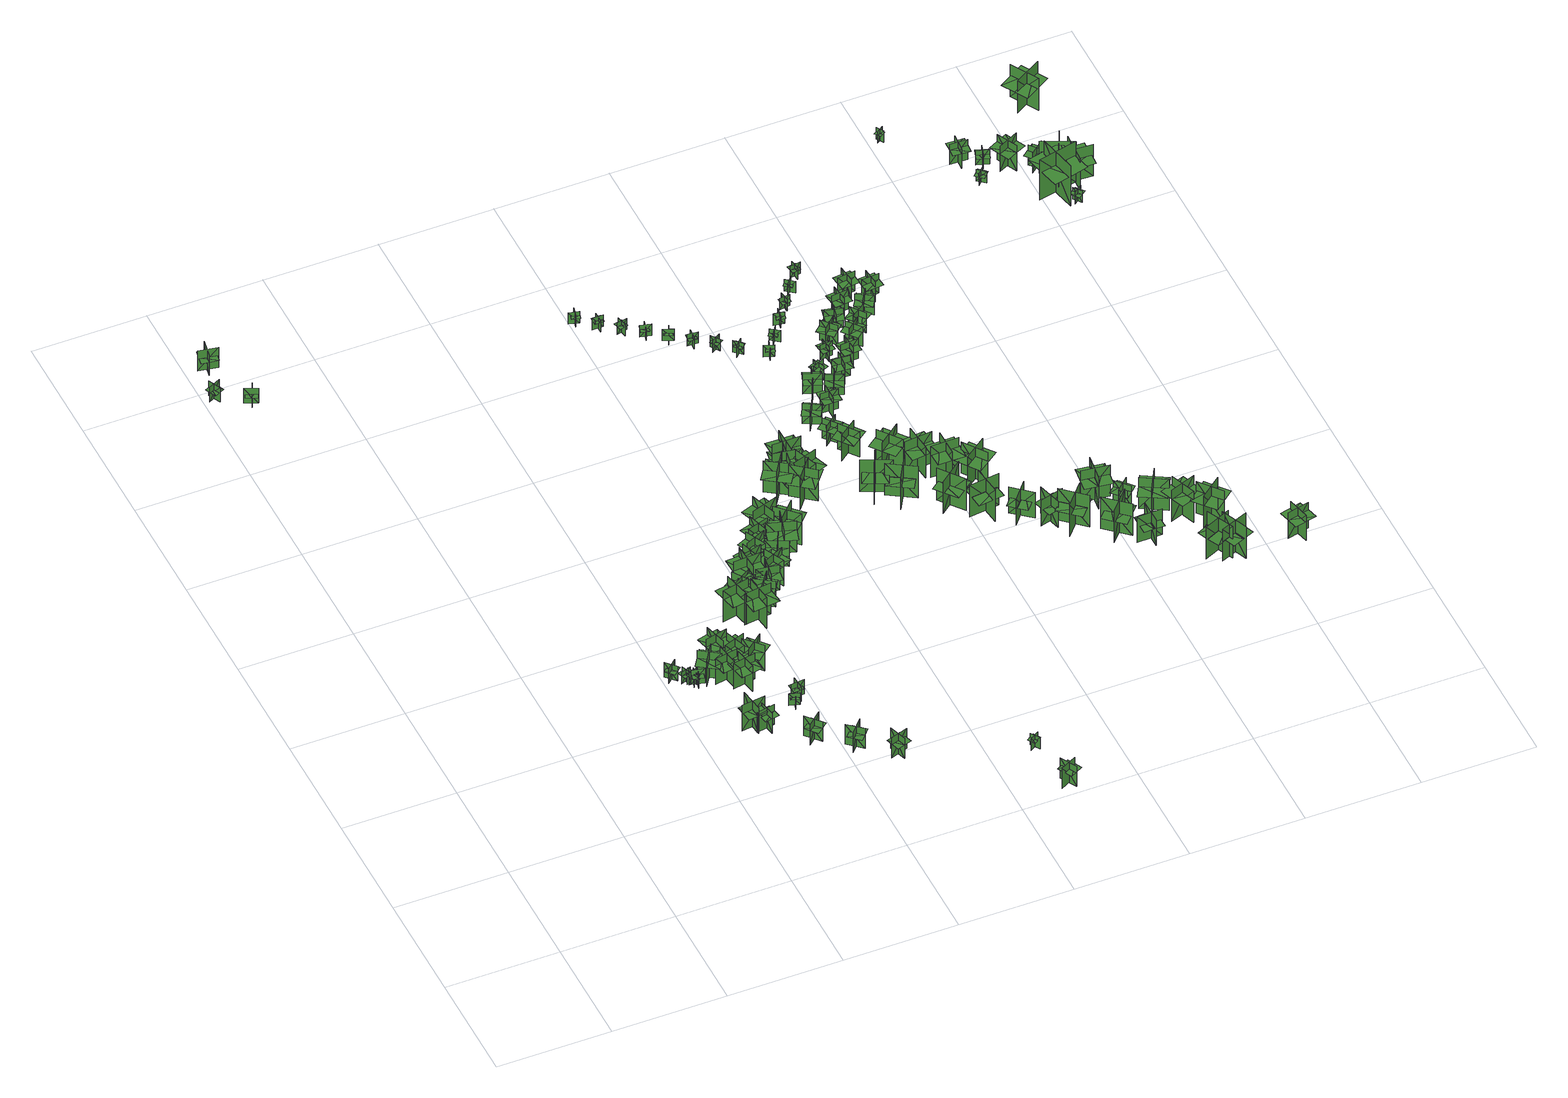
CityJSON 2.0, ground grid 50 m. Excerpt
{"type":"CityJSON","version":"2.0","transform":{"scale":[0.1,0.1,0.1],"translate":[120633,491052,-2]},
"CityObjects":{
"tree1":{"type":"SolitaryVegetationObject","geometry":[{"type":"MultiSurface","lod":"1","boundaries":[[[0,1,2]],[[0,2,3]],[[4,5,6]],[[4,6,7]],[[8,9,10]],[[8,10,11]],[[8,12,13]],[[8,13,9]]]}]},
"tree2":{"type":"SolitaryVegetationObject","geometry":[{"type":"MultiSurface","lod":"1","boundaries":[[[14,15,16]],[[14,16,17]],[[18,19,20]],[[18,20,21]],[[22,23,24]],[[22,24,25]],[[22,26,27]],[[22,27,23]]]}]},
"tree3":{"type":"SolitaryVegetationObject","geometry":[{"type":"MultiSurface","lod":"1","boundaries":[[[28,29,30]],[[28,30,31]],[[32,33,34]],[[32,34,35]],[[36,37,38]],[[36,38,39]],[[36,40,41]],[[36,41,37]]]}]},
"tree4":{"type":"SolitaryVegetationObject","geometry":[{"type":"MultiSurface","lod":"1","boundaries":[[[42,43,44]],[[42,44,45]],[[46,47,48]],[[46,48,49]],[[50,51,52]],[[50,52,53]],[[50,53,54]],[[50,54,55]]]}]},
"tree5":{"type":"SolitaryVegetationObject","geometry":[{"type":"MultiSurface","lod":"1","boundaries":[[[56,57,58]],[[56,58,59]],[[60,61,62]],[[60,62,63]],[[64,65,66]],[[64,66,67]],[[64,67,68]],[[64,68,69]]]}]},
"tree6":{"type":"SolitaryVegetationObject","geometry":[{"type":"MultiSurface","lod":"1","boundaries":[[[70,71,72]],[[70,72,73]],[[74,75,76]],[[74,76,77]],[[78,79,80]],[[78,80,81]],[[78,81,82]],[[78,82,83]]]}]},
"tree7":{"type":"SolitaryVegetationObject","geometry":[{"type":"MultiSurface","lod":"1","boundaries":[[[84,85,86]],[[84,86,87]],[[88,89,90]],[[88,90,91]],[[92,93,94]],[[92,94,95]],[[92,95,96]],[[92,96,97]]]}]},
"tree8":{"type":"SolitaryVegetationObject","geometry":[{"type":"MultiSurface","lod":"1","boundaries":[[[98,99,100]],[[98,100,101]],[[102,103,104]],[[102,104,105]],[[106,107,108]],[[106,108,109]],[[106,109,110]],[[106,110,111]]]}]},
"tree9":{"type":"SolitaryVegetationObject","geometry":[{"type":"MultiSurface","lod":"1","boundaries":[[[112,113,114]],[[112,114,115]],[[116,117,118]],[[116,118,119]],[[120,121,122]],[[120,122,123]],[[120,123,124]],[[120,124,125]]]}]},
"tree10":{"type":"SolitaryVegetationObject","geometry":[{"type":"MultiSurface","lod":"1","boundaries":[[[126,127,128]],[[126,128,129]],[[130,131,132]],[[130,132,133]],[[134,135,136]],[[134,136,137]],[[134,137,138]],[[134,138,139]]]}]},
"tree11":{"type":"SolitaryVegetationObject","geometry":[{"type":"MultiSurface","lod":"1","boundaries":[[[140,141,142]],[[140,142,143]],[[144,145,146]],[[144,146,147]],[[148,149,150]],[[148,150,151]],[[148,151,152]],[[148,152,153]]]}]},
"tree12":{"type":"SolitaryVegetationObject","geometry":[{"type":"MultiSurface","lod":"1","boundaries":[[[154,155,156]],[[154,156,157]],[[158,159,160]],[[158,160,161]],[[162,163,164]],[[162,164,165]],[[162,165,166]],[[162,166,167]]]}]},
"tree13":{"type":"SolitaryVegetationObject","geometry":[{"type":"MultiSurface","lod":"1","boundaries":[[[168,169,170]],[[168,170,171]],[[172,173,174]],[[172,174,175]],[[176,177,178]],[[176,178,179]],[[176,179,180]],[[176,180,181]]]}]},
"tree14":{"type":"SolitaryVegetationObject","geometry":[{"type":"MultiSurface","lod":"1","boundaries":[[[182,183,184]],[[182,184,185]],[[186,187,188]],[[186,188,189]],[[190,191,192]],[[190,192,193]],[[190,193,194]],[[190,194,195]]]}]},
"tree15":{"type":"SolitaryVegetationObject","geometry":[{"type":"MultiSurface","lod":"1","boundaries":[[[196,197,198]],[[196,198,199]],[[200,201,202]],[[200,202,203]],[[204,205,206]],[[204,206,207]],[[204,207,208]],[[204,208,209]]]}]},
"tree16":{"type":"SolitaryVegetationObject","geometry":[{"type":"MultiSurface","lod":"1","boundaries":[[[210,211,212]],[[210,212,213]],[[214,215,216]],[[214,216,217]],[[218,219,220]],[[218,220,221]],[[218,221,222]],[[218,222,223]]]}]},
"tree17":{"type":"SolitaryVegetationObject","geometry":[{"type":"MultiSurface","lod":"1","boundaries":[[[224,225,226]],[[224,226,227]],[[228,229,230]],[[228,230,231]],[[232,233,234]],[[232,234,235]],[[232,235,236]],[[232,236,237]]]}]},
"tree18":{"type":"SolitaryVegetationObject","geometry":[{"type":"MultiSurface","lod":"1","boundaries":[[[238,239,240]],[[238,240,241]],[[242,243,244]],[[242,244,245]],[[246,247,248]],[[246,248,249]],[[246,249,250]],[[246,250,251]]]}]},
"tree19":{"type":"SolitaryVegetationObject","geometry":[{"type":"MultiSurface","lod":"1","boundaries":[[[252,253,254]],[[252,254,255]],[[256,257,258]],[[256,258,259]],[[260,261,262]],[[260,262,263]],[[260,263,264]],[[260,264,265]]]}]},
"tree20":{"type":"SolitaryVegetationObject","geometry":[{"type":"MultiSurface","lod":"1","boundaries":[[[266,267,268]],[[266,268,269]],[[270,271,272]],[[270,272,273]],[[274,275,276]],[[274,276,277]],[[274,277,278]],[[274,278,279]]]}]},
"tree21":{"type":"SolitaryVegetationObject","geometry":[{"type":"MultiSurface","lod":"1","boundaries":[[[280,281,282]],[[280,282,283]],[[284,285,286]],[[284,286,287]],[[288,289,290]],[[288,290,291]],[[288,291,292]],[[288,292,293]]]}]},
"tree22":{"type":"SolitaryVegetationObject","geometry":[{"type":"MultiSurface","lod":"1","boundaries":[[[294,295,296]],[[294,296,297]],[[298,299,300]],[[298,300,301]],[[302,303,304]],[[302,304,305]],[[302,305,306]],[[302,306,307]]]}]},
"tree23":{"type":"SolitaryVegetationObject","geometry":[{"type":"MultiSurface","lod":"1","boundaries":[[[308,309,310]],[[308,310,311]],[[312,313,314]],[[312,314,315]],[[316,317,318]],[[316,318,319]],[[316,319,320]],[[316,320,321]]]}]},
"tree24":{"type":"SolitaryVegetationObject","geometry":[{"type":"MultiSurface","lod":"1","boundaries":[[[322,323,324]],[[322,324,325]],[[326,327,328]],[[326,328,329]],[[330,331,332]],[[330,332,333]],[[330,333,334]],[[330,334,335]]]}]},
"tree25":{"type":"SolitaryVegetationObject","geometry":[{"type":"MultiSurface","lod":"1","boundaries":[[[336,337,338]],[[336,338,339]],[[340,341,342]],[[340,342,343]],[[344,345,346]],[[344,346,347]],[[344,347,348]],[[344,348,349]]]}]},
"tree26":{"type":"SolitaryVegetationObject","geometry":[{"type":"MultiSurface","lod":"1","boundaries":[[[350,351,352]],[[350,352,353]],[[354,355,356]],[[354,356,357]],[[358,359,360]],[[358,360,361]],[[358,361,362]],[[358,362,363]]]}]},
"tree27":{"type":"SolitaryVegetationObject","geometry":[{"type":"MultiSurface","lod":"1","boundaries":[[[364,365,366]],[[364,366,367]],[[368,369,370]],[[368,370,371]],[[372,373,374]],[[372,374,375]],[[372,375,376]],[[372,376,377]]]}]},
"tree28":{"type":"SolitaryVegetationObject","geometry":[{"type":"MultiSurface","lod":"1","boundaries":[[[378,379,380]],[[378,380,381]],[[382,383,384]],[[382,384,385]],[[386,387,388]],[[386,388,389]],[[386,389,390]],[[386,390,391]]]}]},
"tree29":{"type":"SolitaryVegetationObject","geometry":[{"type":"MultiSurface","lod":"1","boundaries":[[[392,393,394]],[[392,394,395]],[[396,397,398]],[[396,398,399]],[[400,401,402]],[[400,402,403]],[[400,403,404]],[[400,404,405]]]}]},
"tree30":{"type":"SolitaryVegetationObject","geometry":[{"type":"MultiSurface","lod":"1","boundaries":[[[406,407,408]],[[406,408,409]],[[410,411,412]],[[410,412,413]],[[414,415,416]],[[414,416,417]],[[414,417,418]],[[414,418,419]]]}]},
"tree31":{"type":"SolitaryVegetationObject","geometry":[{"type":"MultiSurface","lod":"1","boundaries":[[[420,421,422]],[[420,422,423]],[[424,425,426]],[[424,426,427]],[[428,429,430]],[[428,430,431]],[[428,431,432]],[[428,432,433]]]}]},
"tree32":{"type":"SolitaryVegetationObject","geometry":[{"type":"MultiSurface","lod":"1","boundaries":[[[434,435,436]],[[434,436,437]],[[438,439,440]],[[438,440,441]],[[442,443,444]],[[442,444,445]],[[442,445,446]],[[442,446,447]]]}]},
"tree33":{"type":"SolitaryVegetationObject","geometry":[{"type":"MultiSurface","lod":"1","boundaries":[[[448,449,450]],[[448,450,451]],[[452,453,454]],[[452,454,455]],[[456,457,458]],[[456,458,459]],[[456,459,460]],[[456,460,461]]]}]},
"tree34":{"type":"SolitaryVegetationObject","geometry":[{"type":"MultiSurface","lod":"1","boundaries":[[[462,463,464]],[[462,464,465]],[[466,467,468]],[[466,468,469]],[[470,471,472]],[[470,472,473]],[[470,473,474]],[[470,474,475]]]}]},
"tree35":{"type":"SolitaryVegetationObject","geometry":[{"type":"MultiSurface","lod":"1","boundaries":[[[476,477,478]],[[476,478,479]],[[480,481,482]],[[480,482,483]],[[484,485,486]],[[484,486,487]],[[484,487,488]],[[484,488,489]]]}]},
"tree36":{"type":"SolitaryVegetationObject","geometry":[{"type":"MultiSurface","lod":"1","boundaries":[[[490,491,492]],[[490,492,493]],[[494,495,496]],[[494,496,497]],[[498,499,500]],[[498,500,501]],[[498,501,502]],[[498,502,503]]]}]},
"tree37":{"type":"SolitaryVegetationObject","geometry":[{"type":"MultiSurface","lod":"1","boundaries":[[[504,505,506]],[[504,506,507]],[[508,509,510]],[[508,510,511]],[[512,513,514]],[[512,514,515]],[[512,515,516]],[[512,516,517]]]}]},
"tree38":{"type":"SolitaryVegetationObject","geometry":[{"type":"MultiSurface","lod":"1","boundaries":[[[518,519,520]],[[518,520,521]],[[522,523,524]],[[522,524,525]],[[526,527,528]],[[526,528,529]],[[526,529,530]],[[526,530,531]]]}]},
"tree39":{"type":"SolitaryVegetationObject","geometry":[{"type":"MultiSurface","lod":"1","boundaries":[[[532,533,534]],[[532,534,535]],[[536,537,538]],[[536,538,539]],[[540,541,542]],[[540,542,543]],[[540,543,544]],[[540,544,545]]]}]},
"tree40":{"type":"SolitaryVegetationObject","geometry":[{"type":"MultiSurface","lod":"1","boundaries":[[[546,547,548]],[[546,548,549]],[[550,551,552]],[[550,552,553]],[[554,555,556]],[[554,556,557]],[[554,557,558]],[[554,558,559]]]}]},
"tree41":{"type":"SolitaryVegetationObject","geometry":[{"type":"MultiSurface","lod":"1","boundaries":[[[560,561,562]],[[560,562,563]],[[564,565,566]],[[564,566,567]],[[568,569,570]],[[568,570,571]],[[568,571,572]],[[568,572,573]]]}]},
"tree42":{"type":"SolitaryVegetationObject","geometry":[{"type":"MultiSurface","lod":"1","boundaries":[[[574,575,576]],[[574,576,577]],[[578,579,580]],[[578,580,581]],[[582,583,584]],[[582,584,585]],[[582,585,586]],[[582,586,587]]]}]},
"tree43":{"type":"SolitaryVegetationObject","geometry":[{"type":"MultiSurface","lod":"1","boundaries":[[[588,589,590]],[[588,590,591]],[[592,593,594]],[[592,594,595]],[[596,597,598]],[[596,598,599]],[[596,599,600]],[[596,600,601]]]}]},
"tree44":{"type":"SolitaryVegetationObject","geometry":[{"type":"MultiSurface","lod":"1","boundaries":[[[602,603,604]],[[602,604,605]],[[606,607,608]],[[606,608,609]],[[610,611,612]],[[610,612,613]],[[610,613,614]],[[610,614,615]]]}]},
"tree45":{"type":"SolitaryVegetationObject","geometry":[{"type":"MultiSurface","lod":"1","boundaries":[[[616,617,618]],[[616,618,619]],[[620,621,622]],[[620,622,623]],[[624,625,626]],[[624,626,627]],[[624,627,628]],[[624,628,629]]]}]},
"tree46":{"type":"SolitaryVegetationObject","geometry":[{"type":"MultiSurface","lod":"1","boundaries":[[[630,631,632]],[[630,632,633]],[[634,635,636]],[[634,636,637]],[[638,639,640]],[[638,640,641]],[[638,641,642]],[[638,642,643]]]}]},
"tree47":{"type":"SolitaryVegetationObject","geometry":[{"type":"MultiSurface","lod":"1","boundaries":[[[644,645,646]],[[644,646,647]],[[648,649,650]],[[648,650,651]],[[652,653,654]],[[652,654,655]],[[652,655,656]],[[652,656,657]]]}]},
"tree48":{"type":"SolitaryVegetationObject","geometry":[{"type":"MultiSurface","lod":"1","boundaries":[[[658,659,660]],[[658,660,661]],[[662,663,664]],[[662,664,665]],[[666,667,668]],[[666,668,669]],[[666,670,671]],[[666,671,667]]]}]},
"tree49":{"type":"SolitaryVegetationObject","geometry":[{"type":"MultiSurface","lod":"1","boundaries":[[[672,673,674]],[[672,674,675]],[[676,677,678]],[[676,678,679]],[[680,681,682]],[[680,682,683]],[[680,683,684]],[[680,684,685]]]}]},
"tree50":{"type":"SolitaryVegetationObject","geometry":[{"type":"MultiSurface","lod":"1","boundaries":[[[686,687,688]],[[686,688,689]],[[690,691,692]],[[690,692,693]],[[694,695,696]],[[694,696,697]],[[694,697,698]],[[694,698,699]]]}]},
"tree51":{"type":"SolitaryVegetationObject","geometry":[{"type":"MultiSurface","lod":"1","boundaries":[[[700,701,702]],[[700,702,703]],[[704,705,706]],[[704,706,707]],[[708,709,710]],[[708,710,711]],[[708,711,712]],[[708,712,713]]]}]},
"tree52":{"type":"SolitaryVegetationObject","geometry":[{"type":"MultiSurface","lod":"1","boundaries":[[[714,715,716]],[[714,716,717]],[[718,719,720]],[[718,720,721]],[[722,723,724]],[[722,724,725]],[[722,726,727]],[[722,727,723]]]}]},
"tree53":{"type":"SolitaryVegetationObject","geometry":[{"type":"MultiSurface","lod":"1","boundaries":[[[728,729,730]],[[728,730,731]],[[732,733,734]],[[732,734,735]],[[736,737,738]],[[736,738,739]],[[736,739,740]],[[736,740,741]]]}]},
"tree54":{"type":"SolitaryVegetationObject","geometry":[{"type":"MultiSurface","lod":"1","boundaries":[[[742,743,744]],[[742,744,745]],[[746,747,748]],[[746,748,749]],[[750,751,752]],[[750,752,753]],[[750,753,754]],[[750,754,755]]]}]},
"tree55":{"type":"SolitaryVegetationObject","geometry":[{"type":"MultiSurface","lod":"1","boundaries":[[[756,757,758]],[[756,758,759]],[[760,761,762]],[[760,762,763]],[[764,765,766]],[[764,766,767]],[[764,767,768]],[[764,768,769]]]}]},
"tree56":{"type":"SolitaryVegetationObject","geometry":[{"type":"MultiSurface","lod":"1","boundaries":[[[770,771,772]],[[770,772,773]],[[774,775,776]],[[774,776,777]],[[778,779,780]],[[778,780,781]],[[778,781,782]],[[778,782,783]]]}]},
"tree57":{"type":"SolitaryVegetationObject","geometry":[{"type":"MultiSurface","lod":"1","boundaries":[[[784,785,786]],[[784,786,787]],[[788,789,790]],[[788,790,791]],[[792,793,794]],[[792,794,795]],[[792,795,796]],[[792,796,797]]]}]},
"tree58":{"type":"SolitaryVegetationObject","geometry":[{"type":"MultiSurface","lod":"1","boundaries":[[[798,799,800]],[[798,800,801]],[[802,803,804]],[[802,804,805]],[[806,807,808]],[[806,808,809]],[[806,809,810]],[[806,810,811]]]}]},
"tree59":{"type":"SolitaryVegetationObject","geometry":[{"type":"MultiSurface","lod":"1","boundaries":[[[812,813,814]],[[812,814,815]],[[816,817,818]],[[816,818,819]],[[820,821,822]],[[820,822,823]],[[820,824,825]],[[820,825,821]]]}]},
"tree60":{"type":"SolitaryVegetationObject","geometry":[{"type":"MultiSurface","lod":"1","boundaries":[[[826,827,828]],[[826,828,829]],[[830,831,832]],[[830,832,833]],[[834,835,836]],[[834,836,837]],[[834,837,838]],[[834,838,839]]]}]},
"tree61":{"type":"SolitaryVegetationObject","geometry":[{"type":"MultiSurface","lod":"1","boundaries":[[[840,841,842]],[[840,842,843]],[[844,845,846]],[[844,846,847]],[[848,849,850]],[[848,850,851]],[[848,851,852]],[[848,852,853]]]}]},
"tree62":{"type":"SolitaryVegetationObject","geometry":[{"type":"MultiSurface","lod":"1","boundaries":[[[854,855,856]],[[854,856,857]],[[858,859,860]],[[858,860,861]],[[862,863,864]],[[862,864,865]],[[862,865,866]],[[862,866,867]]]}]},
"tree63":{"type":"SolitaryVegetationObject","geometry":[{"type":"MultiSurface","lod":"1","boundaries":[[[868,869,870]],[[868,870,871]],[[872,873,874]],[[872,874,875]],[[876,877,878]],[[876,878,879]],[[876,880,881]],[[876,881,877]]]}]},
"tree64":{"type":"SolitaryVegetationObject","geometry":[{"type":"MultiSurface","lod":"1","boundaries":[[[882,883,884]],[[882,884,885]],[[886,887,888]],[[886,888,889]],[[890,891,892]],[[890,892,893]],[[890,893,894]],[[890,894,895]]]}]},
"tree65":{"type":"SolitaryVegetationObject","geometry":[{"type":"MultiSurface","lod":"1","boundaries":[[[896,897,898]],[[896,898,899]],[[900,901,902]],[[900,902,903]],[[904,905,906]],[[904,906,907]],[[904,907,908]],[[904,908,909]]]}]},
"tree66":{"type":"SolitaryVegetationObject","geometry":[{"type":"MultiSurface","lod":"1","boundaries":[[[910,911,912]],[[910,912,913]],[[914,915,916]],[[914,916,917]],[[918,919,920]],[[918,920,921]],[[918,921,922]],[[918,922,923]]]}]},
"tree67":{"type":"SolitaryVegetationObject","geometry":[{"type":"MultiSurface","lod":"1","boundaries":[[[924,925,926]],[[924,926,927]],[[928,929,930]],[[928,930,931]],[[932,933,934]],[[932,934,935]],[[932,935,936]],[[932,936,937]]]}]},
"tree68":{"type":"SolitaryVegetationObject","geometry":[{"type":"MultiSurface","lod":"1","boundaries":[[[938,939,940]],[[938,940,941]],[[942,943,944]],[[942,944,945]],[[946,947,948]],[[946,948,949]],[[946,949,950]],[[946,950,951]]]}]},
"tree69":{"type":"SolitaryVegetationObject","geometry":[{"type":"MultiSurface","lod":"1","boundaries":[[[952,953,954]],[[952,954,955]],[[956,957,958]],[[956,958,959]],[[960,961,962]],[[960,962,963]],[[960,964,965]],[[960,965,961]]]}]},
"tree70":{"type":"SolitaryVegetationObject","geometry":[{"type":"MultiSurface","lod":"1","boundaries":[[[966,967,968]],[[966,968,969]],[[970,971,972]],[[970,972,973]],[[974,975,976]],[[974,976,977]],[[974,977,978]],[[974,978,979]]]}]},
"tree71":{"type":"SolitaryVegetationObject","geometry":[{"type":"MultiSurface","lod":"1","boundaries":[[[980,981,982]],[[980,982,983]],[[984,985,986]],[[984,986,987]],[[988,989,990]],[[988,990,991]],[[988,991,992]],[[988,992,993]]]}]},
"tree72":{"type":"SolitaryVegetationObject","geometry":[{"type":"MultiSurface","lod":"1","boundaries":[[[994,995,996]],[[994,996,997]],[[998,999,1000]],[[998,1000,1001]],[[1002,1003,1004]],[[1002,1004,1005]],[[1002,1005,1006]],[[1002,1006,1007]]]}]},
"tree73":{"type":"SolitaryVegetationObject","geometry":[{"type":"MultiSurface","lod":"1","boundaries":[[[1008,1009,1010]],[[1008,1010,1011]],[[1012,1013,1014]],[[1012,1014,1015]],[[1016,1017,1018]],[[1016,1018,1019]],[[1016,1019,1020]],[[1016,1020,1021]]]}]},
"tree74":{"type":"SolitaryVegetationObject","geometry":[{"type":"MultiSurface","lod":"1","boundaries":[[[1022,1023,1024]],[[1022,1024,1025]],[[1026,1027,1028]],[[1026,1028,1029]],[[1030,1031,1032]],[[1030,1032,1033]],[[1030,1033,1034]],[[1030,1034,1035]]]}]},
"tree75":{"type":"SolitaryVegetationObject","geometry":[{"type":"MultiSurface","lod":"1","boundaries":[[[1036,1037,1038]],[[1036,1038,1039]],[[1040,1041,1042]],[[1040,1042,1043]],[[1044,1045,1046]],[[1044,1046,1047]],[[1044,1048,1049]],[[1044,1049,1045]]]}]},
"tree76":{"type":"SolitaryVegetationObject","geometry":[{"type":"MultiSurface","lod":"1","boundaries":[[[1050,1051,1052]],[[1050,1052,1053]],[[1054,1055,1056]],[[1054,1056,1057]],[[1058,1059,1060]],[[1058,1060,1061]],[[1058,1062,1063]],[[1058,1063,1059]]]}]},
"tree77":{"type":"SolitaryVegetationObject","geometry":[{"type":"MultiSurface","lod":"1","boundaries":[[[1064,1065,1066]],[[1064,1066,1067]],[[1068,1069,1070]],[[1068,1070,1071]],[[1072,1073,1074]],[[1072,1074,1075]],[[1072,1075,1076]],[[1072,1076,1077]]]}]},
"tree78":{"type":"SolitaryVegetationObject","geometry":[{"type":"MultiSurface","lod":"1","boundaries":[[[1078,1079,1080]],[[1078,1080,1081]],[[1082,1083,1084]],[[1082,1084,1085]],[[1086,1087,1088]],[[1086,1088,1089]],[[1086,1089,1090]],[[1086,1090,1091]]]}]},
"tree79":{"type":"SolitaryVegetationObject","geometry":[{"type":"MultiSurface","lod":"1","boundaries":[[[1092,1093,1094]],[[1092,1094,1095]],[[1096,1097,1098]],[[1096,1098,1099]],[[1100,1101,1102]],[[1100,1102,1103]],[[1100,1103,1104]],[[1100,1104,1105]]]}]},
"tree80":{"type":"SolitaryVegetationObject","geometry":[{"type":"MultiSurface","lod":"1","boundaries":[[[1106,1107,1108]],[[1106,1108,1109]],[[1110,1111,1112]],[[1110,1112,1113]],[[1114,1115,1116]],[[1114,1116,1117]],[[1114,1117,1118]],[[1114,1118,1119]]]}]},
"tree81":{"type":"SolitaryVegetationObject","geometry":[{"type":"MultiSurface","lod":"1","boundaries":[[[1120,1121,1122]],[[1120,1122,1123]],[[1124,1125,1126]],[[1124,1126,1127]],[[1128,1129,1130]],[[1128,1130,1131]],[[1128,1131,1132]],[[1128,1132,1133]]]}]},
"tree82":{"type":"SolitaryVegetationObject","geometry":[{"type":"MultiSurface","lod":"1","boundaries":[[[1134,1135,1136]],[[1134,1136,1137]],[[1138,1139,1140]],[[1138,1140,1141]],[[1142,1143,1144]],[[1142,1144,1145]],[[1142,1145,1146]],[[1142,1146,1147]]]}]},
"tree83":{"type":"SolitaryVegetationObject","geometry":[{"type":"MultiSurface","lod":"1","boundaries":[[[1148,1149,1150]],[[1148,1150,1151]],[[1152,1153,1154]],[[1152,1154,1155]],[[1156,1157,1158]],[[1156,1158,1159]],[[1156,1160,1161]],[[1156,1161,1157]]]}]},
"tree84":{"type":"SolitaryVegetationObject","geometry":[{"type":"MultiSurface","lod":"1","boundaries":[[[1162,1163,1164]],[[1162,1164,1165]],[[1166,1167,1168]],[[1166,1168,1169]],[[1170,1171,1172]],[[1170,1172,1173]],[[1170,1173,1174]],[[1170,1174,1175]]]}]},
"tree85":{"type":"SolitaryVegetationObject","geometry":[{"type":"MultiSurface","lod":"1","boundaries":[[[1176,1177,1178]],[[1176,1178,1179]],[[1180,1181,1182]],[[1180,1182,1183]],[[1184,1185,1186]],[[1184,1186,1187]],[[1184,1187,1188]],[[1184,1188,1189]]]}]},
"tree86":{"type":"SolitaryVegetationObject","geometry":[{"type":"MultiSurface","lod":"1","boundaries":[[[1190,1191,1192]],[[1190,1192,1193]],[[1194,1195,1196]],[[1194,1196,1197]],[[1198,1199,1200]],[[1198,1200,1201]],[[1198,1201,1202]],[[1198,1202,1203]]]}]},
"tree87":{"type":"SolitaryVegetationObject","geometry":[{"type":"MultiSurface","lod":"1","boundaries":[[[1204,1205,1206]],[[1204,1206,1207]],[[1208,1209,1210]],[[1208,1210,1211]],[[1212,1213,1214]],[[1212,1214,1215]],[[1212,1216,1217]],[[1212,1217,1213]]]}]},
"tree88":{"type":"SolitaryVegetationObject","geometry":[{"type":"MultiSurface","lod":"1","boundaries":[[[1218,1219,1220]],[[1218,1220,1221]],[[1222,1223,1224]],[[1222,1224,1225]],[[1226,1227,1228]],[[1226,1228,1229]],[[1226,1229,1230]],[[1226,1230,1231]]]}]},
"tree89":{"type":"SolitaryVegetationObject","geometry":[{"type":"MultiSurface","lod":"1","boundaries":[[[1232,1233,1234]],[[1232,1234,1235]],[[1236,1237,1238]],[[1236,1238,1239]],[[1240,1241,1242]],[[1240,1242,1243]],[[1240,1243,1244]],[[1240,1244,1245]]]}]},
"tree90":{"type":"SolitaryVegetationObject","geometry":[{"type":"MultiSurface","lod":"1","boundaries":[[[1246,1247,1248]],[[1246,1248,1249]],[[1250,1251,1252]],[[1250,1252,1253]],[[1254,1255,1256]],[[1254,1256,1257]],[[1254,1257,1258]],[[1254,1258,1259]]]}]},
"tree91":{"type":"SolitaryVegetationObject","geometry":[{"type":"MultiSurface","lod":"1","boundaries":[[[1260,1261,1262]],[[1260,1262,1263]],[[1264,1265,1266]],[[1264,1266,1267]],[[1268,1269,1270]],[[1268,1270,1271]],[[1268,1272,1273]],[[1268,1273,1269]]]}]},
"tree92":{"type":"SolitaryVegetationObject","geometry":[{"type":"MultiSurface","lod":"1","boundaries":[[[1274,1275,1276]],[[1274,1276,1277]],[[1278,1279,1280]],[[1278,1280,1281]],[[1282,1283,1284]],[[1282,1284,1285]],[[1282,1285,1286]],[[1282,1286,1287]]]}]},
"tree93":{"type":"SolitaryVegetationObject","geometry":[{"type":"MultiSurface","lod":"1","boundaries":[[[1288,1289,1290]],[[1288,1290,1291]],[[1292,1293,1294]],[[1292,1294,1295]],[[1296,1297,1298]],[[1296,1298,1299]],[[1296,1300,1301]],[[1296,1301,1297]]]}]},
"tree94":{"type":"SolitaryVegetationObject","geometry":[{"type":"MultiSurface","lod":"1","boundaries":[[[1302,1303,1304]],[[1302,1304,1305]],[[1306,1307,1308]],[[1306,1308,1309]],[[1310,1311,1312]],[[1310,1312,1313]],[[1310,1313,1314]],[[1310,1314,1315]]]}]},
"tree95":{"type":"SolitaryVegetationObject","geometry":[{"type":"MultiSurface","lod":"1","boundaries":[[[1316,1317,1318]],[[1316,1318,1319]],[[1320,1321,1322]],[[1320,1322,1323]],[[1324,1325,1326]],[[1324,1326,1327]],[[1324,1327,1328]],[[1324,1328,1329]]]}]},
"tree96":{"type":"SolitaryVegetationObject","geometry":[{"type":"MultiSurface","lod":"1","boundaries":[[[1330,1331,1332]],[[1330,1332,1333]],[[1334,1335,1336]],[[1334,1336,1337]],[[1338,1339,1340]],[[1338,1340,1341]],[[1338,1341,1342]],[[1338,1342,1343]]]}]},
"tree97":{"type":"SolitaryVegetationObject","geometry":[{"type":"MultiSurface","lod":"1","boundaries":[[[1344,1345,1346]],[[1344,1346,1347]],[[1348,1349,1350]],[[1348,1350,1351]],[[1352,1353,1354]],[[1352,1354,1355]],[[1352,1355,1356]],[[1352,1356,1357]]]}]},
"tree98":{"type":"SolitaryVegetationObject","geometry":[{"type":"MultiSurface","lod":"1","boundaries":[[[1358,1359,1360]],[[1358,1360,1361]],[[1362,1363,1364]],[[1362,1364,1365]],[[1366,1367,1368]],[[1366,1368,1369]],[[1366,1369,1370]],[[1366,1370,1371]]]}]},
"tree99":{"type":"SolitaryVegetationObject","geometry":[{"type":"MultiSurface","lod":"1","boundaries":[[[1372,1373,1374]],[[1372,1374,1375]],[[1376,1377,1378]],[[1376,1378,1379]],[[1380,1381,1382]],[[1380,1382,1383]],[[1380,1383,1384]],[[1380,1384,1385]]]}]},
"tree100":{"type":"SolitaryVegetationObject","geometry":[{"type":"MultiSurface","lod":"1","boundaries":[[[1386,1387,1388]],[[1386,1388,1389]],[[1390,1391,1392]],[[1390,1392,1393]],[[1394,1395,1396]],[[1394,1396,1397]],[[1394,1397,1398]],[[1394,1398,1399]]]}]},
"tree101":{"type":"SolitaryVegetationObject","geometry":[{"type":"MultiSurface","lod":"1","boundaries":[[[1400,1401,1402]],[[1400,1402,1403]],[[1404,1405,1406]],[[1404,1406,1407]],[[1408,1409,1410]],[[1408,1410,1411]],[[1408,1411,1412]],[[1408,1412,1413]]]}]},
"tree102":{"type":"SolitaryVegetationObject","geometry":[{"type":"MultiSurface","lod":"1","boundaries":[[[1414,1415,1416]],[[1414,1416,1417]],[[1418,1419,1420]],[[1418,1420,1421]],[[1422,1423,1424]],[[1422,1424,1425]],[[1422,1425,1426]],[[1422,1426,1427]]]}]},
"tree103":{"type":"SolitaryVegetationObject","geometry":[{"type":"MultiSurface","lod":"1","boundaries":[[[1428,1429,1430]],[[1428,1430,1431]],[[1432,1433,1434]],[[1432,1434,1435]],[[1436,1437,1438]],[[1436,1438,1439]],[[1436,1439,1440]],[[1436,1440,1441]]]}]},
"tree104":{"type":"SolitaryVegetationObject","geometry":[{"type":"MultiSurface","lod":"1","boundaries":[[[1442,1443,1444]],[[1442,1444,1445]],[[1446,1447,1448]],[[1446,1448,1449]],[[1450,1451,1452]],[[1450,1452,1453]],[[1450,1453,1454]],[[1450,1454,1455]]]}]},
"tree105":{"type":"SolitaryVegetationObject","geometry":[{"type":"MultiSurface","lod":"1","boundaries":[[[1456,1457,1458]],[[1456,1458,1459]],[[1460,1461,1462]],[[1460,1462,1463]],[[1464,1465,1466]],[[1464,1466,1467]],[[1464,1467,1468]],[[1464,1468,1469]]]}]},
"tree106":{"type":"SolitaryVegetationObject","geometry":[{"type":"MultiSurface","lod":"1","boundaries":[[[1470,1471,1472]],[[1470,1472,1473]],[[1474,1475,1476]],[[1474,1476,1477]],[[1478,1479,1480]],[[1478,1480,1481]],[[1478,1481,1482]],[[1478,1482,1483]]]}]}
},
"vertices":[
[25,3459,33],[51,3405,33],[51,3405,111],[25,3459,111],[13,3423,33],[13,3423,111],[67,3449,111],[67,3449,33],[29,3456,81],[52,3409,81],[74,3420,81],[51,3467,81],[6,3445,81],[29,3398,81],
[43,3604,33],[127,3590,33],[127,3590,142],[43,3604,142],[74,3561,33],[74,3561,142],[88,3644,142],[88,3644,33],[49,3606,100],[122,3594,100],[127,3628,100],[55,3640,100],[44,3572,100],[116,3560,100],
[154,3325,33],[178,3380,33],[178,3380,111],[154,3325,111],[189,3339,33],[189,3339,111],[134,3363,111],[134,3363,33],[153,3330,81],[175,3378,81],[152,3388,81],[131,3340,81],[177,3319,81],[198,3367,81],
[1011,1210,31],[1054,1250,31],[1054,1250,109],[1011,1210,109],[1048,1209,31],[1048,1209,109],[1009,1252,109],[1009,1252,31],[1048,1209,84],[1066,1225,84],[1035,1259,84],[1017,1243,84],[999,1227,84],[1031,1192,84],
[1070,1214,31],[1085,1170,31],[1085,1170,93],[1070,1214,93],[1057,1187,31],[1057,1187,93],[1101,1203,93],[1101,1203,31],[1057,1187,74],[1063,1169,74],[1098,1181,74],[1092,1200,74],[1086,1218,74],[1050,1206,74],
[1093,1148,31],[1108,1192,31],[1108,1192,93],[1093,1148,93],[1119,1161,31],[1119,1161,93],[1075,1176,93],[1075,1176,31],[1119,1161,73],[1126,1179,73],[1091,1191,73],[1084,1173,73],[1078,1155,73],[1113,1142,73],
[1081,1168,31],[1123,1189,31],[1123,1189,93],[1081,1168,93],[1109,1159,31],[1109,1159,93],[1089,1201,93],[1089,1201,31],[1109,1159,74],[1126,1167,74],[1110,1201,74],[1093,1192,74],[1075,1184,74],[1091,1150,74],
[1088,1168,31],[1144,1154,31],[1144,1154,108],[1088,1168,108],[1107,1136,31],[1107,1136,108],[1121,1193,108],[1121,1193,31],[1107,1136,84],[1130,1130,84],[1142,1175,84],[1118,1181,84],[1095,1187,84],[1083,1142,84],
[1164,845,28],[1268,860,28],[1268,860,167],[1164,845,167],[1218,805,28],[1218,805,167],[1203,909,167],[1203,909,28],[1218,805,123],[1261,812,123],[1249,894,123],[1206,888,123],[1163,881,123],[1175,799,123],
[1267,784,29],[1251,864,29],[1251,864,138],[1267,784,138],[1296,828,29],[1296,828,138],[1216,812,138],[1216,812,29],[1296,828,104],[1289,861,104],[1226,849,104],[1232,815,104],[1238,782,104],[1302,794,104],
[1195,1216,30],[1141,1133,30],[1141,1133,168],[1195,1216,168],[1130,1204,30],[1213,1149,30],[1213,1149,168],[1130,1204,168],[1130,1204,129],[1103,1162,129],[1186,1107,129],[1213,1149,129],[1241,1190,129],[1158,1245,129],
[1276,1149,29],[1178,1132,29],[1178,1132,168],[1276,1149,168],[1222,1187,29],[1239,1089,29],[1239,1089,168],[1222,1187,168],[1222,1187,129],[1173,1179,129],[1190,1080,129],[1239,1089,129],[1288,1098,129],[1271,1196,129],
[1330,1095,30],[1232,1076,30],[1232,1076,169],[1330,1095,169],[1275,1132,30],[1294,1034,30],[1294,1034,169],[1275,1132,169],[1275,1132,130],[1226,1123,130],[1245,1025,130],[1294,1034,130],[1343,1044,130],[1324,1141,130],
[1376,661,31],[1438,714,31],[1438,714,139],[1376,661,139],[1429,657,31],[1429,657,139],[1375,719,139],[1375,719,31],[1429,657,105],[1454,679,105],[1412,728,105],[1386,706,105],[1360,684,105],[1403,635,105],
[1190,1248,29],[1286,1273,29],[1286,1273,167],[1190,1248,167],[1247,1214,29],[1222,1310,29],[1222,1310,167],[1247,1214,167],[1247,1214,128],[1295,1226,128],[1270,1322,128],[1222,1310,128],[1174,1298,128],[1198,1201,128],
[1337,1222,28],[1244,1188,28],[1244,1188,167],[1337,1222,167],[1278,1250,28],[1312,1156,28],[1312,1156,167],[1278,1250,167],[1278,1250,128],[1231,1233,128],[1265,1139,128],[1312,1156,128],[1358,1173,128],[1324,1267,128],
[1437,890,28],[1393,905,28],[1393,905,90],[1437,890,90],[1424,917,28],[1424,917,90],[1409,873,90],[1409,873,28],[1424,917,71],[1406,923,71],[1394,888,71],[1412,882,71],[1431,876,71],[1443,911,71],
[1321,1129,28],[1396,1194,28],[1396,1194,166],[1321,1129,166],[1387,1124,28],[1322,1199,28],[1322,1199,166],[1387,1124,166],[1387,1124,127],[1425,1157,127],[1359,1232,127],[1322,1199,127],[1284,1166,127],[1350,1091,127],
[1516,554,27],[1570,615,27],[1570,615,135],[1516,554,135],[1568,557,27],[1568,557,135],[1507,611,135],[1507,611,27],[1568,557,101],[1591,582,101],[1542,626,101],[1520,600,101],[1497,575,101],[1545,532,101],
[1442,961,30],[1446,903,30],[1446,903,108],[1442,961,108],[1417,933,30],[1417,933,108],[1475,937,108],[1475,937,30],[1417,933,83],[1419,909,83],[1466,912,83],[1464,936,83],[1462,960,83],[1416,957,83],
[1640,462,29],[1717,488,29],[1717,488,137],[1640,462,137],[1686,439,29],[1686,439,137],[1660,516,137],[1660,516,29],[1686,439,103],[1719,450,103],[1698,511,103],[1666,501,103],[1633,490,103],[1654,428,103],
[1471,1474,27],[1352,1448,27],[1352,1448,196],[1471,1474,196],[1403,1518,27],[1429,1399,27],[1429,1399,196],[1403,1518,196],[1403,1518,149],[1344,1506,149],[1369,1387,149],[1429,1399,149],[1488,1412,149],[1463,1531,149],
[1543,1413,27],[1422,1398,27],[1422,1398,196],[1543,1413,196],[1479,1463,27],[1494,1343,27],[1494,1343,196],[1479,1463,196],[1479,1463,149],[1419,1456,149],[1434,1335,149],[1494,1343,149],[1555,1350,149],[1540,1471,149],
[1440,1562,28],[1495,1478,28],[1495,1478,166],[1440,1562,166],[1426,1497,28],[1510,1551,28],[1510,1551,166],[1426,1497,166],[1426,1497,128],[1453,1455,128],[1537,1509,128],[1510,1551,128],[1482,1593,128],[1399,1538,128],
[1510,1431,28],[1568,1512,28],[1568,1512,166],[1510,1431,166],[1576,1442,28],[1494,1499,28],[1494,1499,166],[1576,1442,166],[1576,1442,128],[1604,1482,128],[1523,1540,128],[1494,1499,128],[1466,1458,128],[1547,1401,128],
[1458,1583,27],[1579,1590,27],[1579,1590,196],[1458,1583,196],[1518,1529,27],[1511,1650,27],[1511,1650,196],[1518,1529,196],[1518,1529,149],[1579,1532,149],[1572,1653,149],[1511,1650,149],[1451,1647,149],[1457,1526,149],
[1577,1484,28],[1592,1583,28],[1592,1583,166],[1577,1484,166],[1631,1523,28],[1532,1538,28],[1532,1538,166],[1631,1523,166],[1631,1523,127],[1638,1572,127],[1540,1587,127],[1532,1538,127],[1525,1489,127],[1624,1474,127],
[1546,1691,27],[1574,1595,27],[1574,1595,166],[1546,1691,166],[1514,1633,27],[1610,1661,27],[1610,1661,166],[1514,1633,166],[1514,1633,127],[1528,1585,127],[1623,1613,127],[1610,1661,127],[1596,1709,127],[1500,1681,127],
[1611,1630,28],[1654,1540,28],[1654,1540,166],[1611,1630,166],[1589,1567,28],[1678,1611,28],[1678,1611,166],[1589,1567,166],[1589,1567,128],[1611,1523,128],[1700,1566,128],[1678,1611,128],[1657,1656,128],[1567,1612,128],
[1586,1751,27],[1628,1660,27],[1628,1660,165],[1586,1751,165],[1563,1689,27],[1653,1730,27],[1653,1730,165],[1563,1689,165],[1563,1689,126],[1583,1643,126],[1674,1685,126],[1653,1730,126],[1633,1775,126],[1542,1734,126],
[1658,1611,28],[1702,1700,28],[1702,1700,166],[1658,1611,166],[1721,1632,28],[1632,1676,28],[1632,1676,166],[1721,1632,166],[1721,1632,128],[1743,1677,128],[1654,1721,128],[1632,1676,128],[1610,1631,128],[1699,1587,128],
[1665,1730,26],[1635,1825,26],[1635,1825,165],[1665,1730,165],[1696,1789,26],[1601,1759,26],[1601,1759,165],[1696,1789,165],[1696,1789,126],[1681,1836,126],[1586,1806,126],[1601,1759,126],[1616,1711,126],[1711,1741,126],
[1710,1660,27],[1743,1776,27],[1743,1776,196],[1710,1660,196],[1781,1698,27],[1664,1732,27],[1664,1732,196],[1781,1698,196],[1781,1698,149],[1798,1757,149],[1681,1791,149],[1664,1732,149],[1647,1674,149],[1764,1640,149],
[2241,17,28],[2202,88,28],[2202,88,137],[2241,17,137],[2256,67,28],[2256,67,137],[2184,28,137],[2184,28,28],[2256,67,102],[2239,97,102],[2182,66,102],[2199,36,102],[2215,6,102],[2272,37,102],
[1648,1817,26],[1763,1856,26],[1763,1856,196],[1648,1817,196],[1720,1781,26],[1681,1896,26],[1681,1896,196],[1720,1781,196],[1720,1781,148],[1778,1800,148],[1738,1915,148],[1681,1896,148],[1623,1876,148],[1663,1761,148],
[2201,303,29],[2162,277,29],[2162,277,91],[2201,303,91],[2171,309,29],[2171,309,91],[2197,270,91],[2197,270,29],[2171,309,71],[2155,298,71],[2175,267,71],[2192,278,71],[2208,288,71],[2188,319,71],
[1810,1812,27],[1725,1725,27],[1725,1725,196],[1810,1812,196],[1729,1811,27],[1816,1726,27],[1816,1726,196],[1729,1811,196],[1729,1811,149],[1686,1768,149],[1773,1683,149],[1816,1726,149],[1858,1770,149],[1771,1855,149],
[1822,1982,28],[1889,2083,28],[1889,2083,198],[1822,1982,198],[1902,1997,28],[1800,2064,28],[1800,2064,198],[1902,1997,198],[1902,1997,150],[1935,2048,150],[1834,2115,150],[1800,2064,150],[1767,2014,150],[1868,1946,150],
[1507,3223,36],[1518,3268,36],[1518,3268,98],[1507,3223,98],[1532,3238,36],[1532,3238,98],[1487,3250,98],[1487,3250,36],[1532,3238,79],[1537,3257,79],[1501,3266,79],[1496,3247,79],[1492,3228,79],[1528,3219,79],
[1979,1930,25],[1884,2006,25],[1884,2006,195],[1979,1930,195],[1971,2011,25],[1894,1916,25],[1894,1916,195],[1971,2011,195],[1971,2011,147],[1923,2049,147],[1847,1954,147],[1894,1916,147],[1942,1878,147],[2018,1972,147],
[1849,2087,27],[1969,2069,27],[1969,2069,196],[1849,2087,196],[1897,2021,27],[1915,2142,27],[1915,2142,196],[1897,2021,196],[1897,2021,149],[1957,2012,149],[1975,2132,149],[1915,2142,149],[1855,2151,149],[1836,2030,149],
[1608,3183,35],[1561,3183,35],[1561,3183,97],[1608,3183,97],[1586,3204,35],[1586,3204,97],[1586,3157,97],[1586,3157,35],[1586,3204,77],[1567,3204,77],[1567,3166,77],[1586,3166,77],[1606,3167,77],[1606,3204,77],
[2015,2041,28],[1900,2000,28],[1900,2000,197],[2015,2041,197],[1941,2076,28],[1983,1962,28],[1983,1962,197],[1941,2076,197],[1941,2076,150],[1884,2055,150],[1926,1941,150],[1983,1962,150],[2040,1983,150],[1999,2097,150],
[1871,2133,28],[1993,2133,28],[1993,2133,198],[1871,2133,198],[1928,2075,28],[1928,2197,28],[1928,2197,198],[1928,2075,198],[1928,2075,150],[1989,2076,150],[1989,2197,150],[1928,2197,150],[1867,2197,150],[1868,2075,150],
[1657,3145,33],[1667,3099,33],[1667,3099,95],[1657,3145,95],[1641,3120,33],[1641,3120,95],[1686,3130,95],[1686,3130,33],[1641,3120,76],[1645,3101,76],[1682,3109,76],[1677,3128,76],[1673,3147,76],[1637,3138,76],
[1742,3084,35],[1730,3039,35],[1730,3039,97],[1742,3084,97],[1716,3069,35],[1716,3069,97],[1761,3057,97],[1761,3057,35],[1716,3069,77],[1711,3050,77],[1747,3041,77],[1752,3059,77],[1757,3078,77],[1721,3088,77],
[1831,2996,34],[1788,3014,34],[1788,3014,96],[1831,2996,96],[1820,3024,34],[1820,3024,96],[1802,2981,96],[1802,2981,34],[1820,3024,76],[1802,3031,76],[1788,2997,76],[1806,2989,76],[1823,2982,76],[1838,3016,76],
[2228,1940,29],[2172,1820,29],[2172,1820,200],[2228,1940,200],[2150,1911,29],[2150,1911,200],[2270,1856,200],[2270,1856,29],[2229,1931,134],[2180,1826,134],[2229,1803,134],[2278,1908,134],[2179,1954,134],[2130,1849,134],
[1888,2966,34],[1885,2919,34],[1885,2919,96],[1888,2966,96],[1866,2946,34],[1866,2946,96],[1912,2943,96],[1912,2943,34],[1866,2946,76],[1865,2927,76],[1902,2924,76],[1903,2943,76],[1904,2963,76],[1867,2965,76],
[1944,2873,33],[1983,2899,33],[1983,2899,95],[1944,2873,95],[1974,2868,33],[1974,2868,95],[1948,2906,95],[1948,2906,33],[1974,2868,75],[1990,2878,75],[1969,2909,75],[1953,2899,75],[1937,2888,75],[1957,2857,75],
[2139,2250,31],[2189,2191,31],[2189,2191,139],[2139,2250,139],[2135,2199,31],[2194,2249,31],[2194,2249,139],[2135,2199,139],[2135,2199,109],[2160,2169,109],[2219,2220,109],[2194,2249,109],[2168,2279,109],[2110,2228,109],
[2347,1788,24],[2233,1856,24],[2233,1856,195],[2347,1788,195],[2326,1869,24],[2326,1869,195],[2258,1755,195],[2258,1755,24],[2337,1788,129],[2238,1847,129],[2210,1801,129],[2310,1742,129],[2366,1836,129],[2266,1895,129],
[2151,2373,29],[2113,2306,29],[2113,2306,137],[2151,2373,137],[2102,2360,29],[2169,2322,29],[2169,2322,137],[2102,2360,137],[2102,2360,106],[2083,2326,106],[2150,2288,106],[2169,2322,106],[2188,2355,106],[2121,2394,106],
[2236,2161,28],[2157,2100,28],[2157,2100,166],[2236,2161,166],[2170,2170,28],[2231,2091,28],[2231,2091,166],[2170,2170,166],[2170,2170,127],[2130,2139,127],[2191,2060,127],[2231,2091,127],[2270,2121,127],[2209,2200,127],
[2051,2811,32],[2018,2844,32],[2018,2844,94],[2051,2811,94],[2051,2841,32],[2051,2841,94],[2018,2808,94],[2018,2808,32],[2051,2841,75],[2037,2854,75],[2011,2828,75],[2024,2814,75],[2038,2801,75],[2064,2827,75],
[2283,2049,27],[2357,1952,27],[2357,1952,196],[2283,2049,196],[2272,1969,27],[2368,2043,27],[2368,2043,196],[2272,1969,196],[2272,1969,149],[2309,1920,149],[2405,1994,149],[2368,2043,149],[2331,2091,149],[2235,2017,149],
[2225,2413,34],[2224,2335,34],[2224,2335,142],[2225,2413,142],[2188,2377,34],[2265,2376,34],[2265,2376,142],[2188,2377,142],[2188,2377,112],[2187,2338,112],[2265,2337,112],[2265,2376,112],[2266,2415,112],[2188,2416,112],
[2172,2512,30],[2245,2486,30],[2245,2486,138],[2172,2512,138],[2194,2465,30],[2220,2538,30],[2220,2538,138],[2194,2465,138],[2194,2465,108],[2231,2453,108],[2257,2526,108],[2220,2538,108],[2184,2551,108],[2158,2478,108],
[2408,1745,27],[2490,1641,27],[2490,1641,199],[2408,1745,199],[2399,1662,27],[2399,1662,199],[2503,1744,199],[2503,1744,27],[2417,1741,133],[2489,1651,133],[2531,1684,133],[2460,1775,133],[2374,1707,133],[2446,1616,133],
[2132,2740,31],[2147,2784,31],[2147,2784,93],[2132,2740,93],[2159,2754,31],[2159,2754,93],[2115,2769,93],[2115,2769,31],[2159,2754,74],[2165,2772,74],[2130,2784,74],[2124,2766,74],[2117,2747,74],[2152,2735,74],
[2405,1994,30],[2418,1873,30],[2418,1873,200],[2405,1994,200],[2354,1931,30],[2475,1944,30],[2475,1944,200],[2354,1931,200],[2354,1931,152],[2361,1870,152],[2482,1883,152],[2475,1944,152],[2469,2004,152],[2348,1991,152],
[2296,2486,36],[2263,2416,36],[2263,2416,144],[2296,2486,144],[2248,2469,36],[2318,2436,36],[2318,2436,144],[2248,2469,144],[2248,2469,113],[2231,2433,113],[2301,2401,113],[2318,2436,113],[2334,2471,113],[2264,2504,113],
[2619,1618,26],[2487,1603,26],[2487,1603,197],[2619,1618,197],[2553,1669,26],[2553,1669,197],[2568,1538,197],[2568,1538,26],[2611,1612,131],[2496,1599,131],[2502,1545,131],[2617,1559,131],[2605,1667,131],[2490,1654,131],
[2279,2550,32],[2257,2601,32],[2257,2601,109],[2279,2550,109],[2292,2584,32],[2242,2562,32],[2242,2562,109],[2292,2584,109],[2292,2584,88],[2281,2610,88],[2231,2587,88],[2242,2562,88],[2253,2537,88],[2303,2559,88],
[2206,2853,30],[2179,2815,30],[2179,2815,92],[2206,2853,92],[2177,2848,30],[2177,2848,92],[2214,2821,92],[2214,2821,30],[2177,2848,72],[2165,2832,72],[2195,2810,72],[2207,2826,72],[2218,2842,72],[2188,2864,72],
[2558,1866,33],[2436,1865,33],[2436,1865,202],[2558,1866,202],[2500,1923,33],[2501,1802,33],[2501,1802,202],[2500,1923,202],[2500,1923,155],[2439,1923,155],[2441,1801,155],[2501,1802,155],[2562,1802,155],[2561,1924,155],
[2382,2525,38],[2305,2531,38],[2305,2531,146],[2382,2525,146],[2348,2564,38],[2343,2487,38],[2343,2487,146],[2348,2564,146],[2348,2564,115],[2310,2567,115],[2304,2490,115],[2343,2487,115],[2381,2484,115],[2387,2561,115],
[2245,2889,36],[2253,2935,36],[2253,2935,98],[2245,2889,98],[2269,2906,36],[2269,2906,98],[2224,2914,98],[2224,2914,36],[2269,2906,79],[2273,2926,79],[2236,2932,79],[2233,2913,79],[2230,2893,79],[2266,2887,79],
[2703,1560,33],[2632,1478,33],[2632,1478,173],[2703,1560,173],[2635,1554,33],[2635,1554,173],[2717,1484,173],[2717,1484,33],[2702,1552,119],[2640,1480,119],[2674,1452,119],[2735,1524,119],[2667,1582,119],[2606,1510,119],
[2631,1747,28],[2559,1845,28],[2559,1845,197],[2631,1747,197],[2644,1827,28],[2546,1755,28],[2546,1755,197],[2644,1827,197],[2644,1827,150],[2608,1876,150],[2510,1804,150],[2546,1755,150],[2582,1706,150],[2680,1778,150],
[2313,2661,33],[2368,2667,33],[2368,2667,110],[2313,2661,110],[2342,2637,33],[2336,2692,33],[2336,2692,110],[2342,2637,110],[2342,2637,88],[2369,2640,88],[2363,2695,88],[2336,2692,88],[2308,2689,88],[2314,2634,88],
[2375,2598,37],[2453,2603,37],[2453,2603,144],[2375,2598,144],[2414,2564,37],[2409,2641,37],[2409,2641,144],[2414,2564,144],[2414,2564,114],[2452,2566,114],[2448,2644,114],[2409,2641,114],[2370,2639,114],[2375,2561,114],
[2283,2983,38],[2329,2988,38],[2329,2988,100],[2283,2983,100],[2306,2964,38],[2306,2964,100],[2301,3010,100],[2301,3010,38],[2306,2964,80],[2325,2967,80],[2321,3003,80],[2302,3001,80],[2283,2999,80],[2287,2962,80],
[2361,2713,31],[2417,2767,31],[2417,2767,138],[2361,2713,138],[2412,2712,31],[2359,2768,31],[2359,2768,138],[2412,2712,138],[2412,2712,108],[2440,2739,108],[2386,2795,108],[2359,2768,108],[2331,2741,108],[2385,2685,108],
[2722,1435,30],[2826,1464,30],[2826,1464,170],[2722,1435,170],[2781,1402,30],[2781,1402,170],[2752,1506,170],[2752,1506,30],[2728,1441,116],[2819,1466,116],[2807,1508,116],[2716,1483,116],[2740,1397,116],[2831,1422,116],
[2894,1349,33],[2795,1437,33],[2795,1437,204],[2894,1349,204],[2888,1432,33],[2888,1432,204],[2800,1333,204],[2800,1333,33],[2884,1351,138],[2797,1428,138],[2762,1388,138],[2848,1311,138],[2921,1393,138],[2834,1469,138],
[2429,2764,32],[2443,2841,32],[2443,2841,140],[2429,2764,140],[2472,2793,32],[2395,2808,32],[2395,2808,140],[2472,2793,140],[2472,2793,110],[2479,2831,110],[2403,2846,110],[2395,2808,110],[2388,2770,110],[2464,2755,110],
[2372,3076,41],[2343,3039,41],[2343,3039,103],[2372,3076,103],[2342,3072,41],[2342,3072,103],[2379,3043,103],[2379,3043,41],[2342,3072,84],[2330,3057,84],[2359,3034,84],[2371,3049,84],[2383,3064,84],[2354,3088,84],
[2446,2715,39],[2495,2655,39],[2495,2655,147],[2446,2715,147],[2440,2663,39],[2500,2713,39],[2500,2713,147],[2440,2663,147],[2440,2663,117],[2465,2633,117],[2525,2683,117],[2500,2713,117],[2475,2742,117],[2416,2693,117],
[2539,2720,40],[2494,2783,40],[2494,2783,148],[2539,2720,148],[2548,2770,40],[2485,2726,40],[2485,2726,148],[2548,2770,148],[2548,2770,117],[2526,2802,117],[2462,2757,117],[2485,2726,117],[2507,2694,117],[2571,2739,117],
[2411,3154,42],[2417,3108,42],[2417,3108,104],[2411,3154,104],[2393,3130,42],[2393,3130,104],[2439,3137,104],[2439,3137,42],[2393,3130,85],[2395,3111,85],[2432,3116,85],[2430,3136,85],[2427,3155,85],[2390,3150,85],
[2456,2870,35],[2533,2878,35],[2533,2878,143],[2456,2870,143],[2496,2837,35],[2488,2914,35],[2488,2914,143],[2496,2837,143],[2496,2837,112],[2535,2841,112],[2527,2918,112],[2488,2914,112],[2450,2910,112],[2458,2833,112],
[2948,1233,29],[3036,1332,29],[3036,1332,200],[2948,1233,200],[3031,1239,29],[3031,1239,200],[2932,1327,200],[2932,1327,29],[2950,1243,134],[3026,1329,134],[2986,1365,134],[2909,1279,134],[2991,1206,134],[3068,1292,134],
[2594,2852,40],[2554,2785,40],[2554,2785,148],[2594,2852,148],[2544,2839,40],[2610,2800,40],[2610,2800,148],[2543,2839,148],[2544,2839,118],[2524,2806,118],[2591,2766,118],[2610,2800,118],[2630,2833,118],[2563,2872,118],
[2922,1499,27],[3043,1484,27],[3043,1484,197],[2922,1499,197],[2971,1435,27],[2986,1556,27],[2986,1556,197],[2971,1435,197],[2971,1435,149],[3032,1428,149],[3047,1548,149],[2986,1556,149],[2926,1563,149],[2911,1443,149],
[2564,2919,40],[2555,2996,40],[2555,2996,148],[2564,2919,148],[2596,2960,40],[2519,2950,40],[2519,2950,148],[2596,2960,148],[2596,2960,118],[2591,2998,118],[2515,2988,118],[2519,2950,118],[2524,2912,118],[2601,2921,118],
[3092,1150,28],[3090,1258,28],[3090,1258,168],[3092,1150,168],[3139,1198,28],[3139,1198,168],[3030,1197,168],[3030,1197,28],[3087,1156,114],[3086,1251,114],[3042,1250,114],[3043,1156,114],[3133,1157,114],[3131,1251,114],
[3094,1397,30],[3041,1454,30],[3041,1454,138],[3094,1397,138],[3096,1448,30],[3039,1396,30],[3039,1396,138],[3096,1448,138],[3096,1448,108],[3069,1477,108],[3013,1424,108],[3039,1396,108],[3065,1367,108],[3122,1420,108],
[2645,2868,40],[2638,2945,40],[2638,2945,148],[2645,2868,148],[2678,2908,40],[2601,2900,40],[2601,2900,148],[2678,2908,148],[2678,2908,118],[2675,2946,118],[2598,2939,118],[2601,2900,118],[2605,2862,118],[2682,2869,118],
[3192,1393,30],[3133,1287,30],[3133,1287,199],[3192,1393,199],[3114,1371,30],[3221,1312,30],[3221,1312,199],[3114,1371,199],[3114,1371,151],[3085,1318,151],[3191,1259,151],[3221,1312,151],[3250,1366,151],[3144,1425,151],
[3360,1054,28],[3240,999,28],[3240,999,199],[3360,1054,199],[3282,1082,28],[3282,1082,199],[3338,962,199],[3338,962,28],[3355,1046,133],[3250,998,133],[3273,949,133],[3377,997,133],[3331,1097,133],[3227,1048,133],
[3238,1322,30],[3281,1209,30],[3281,1209,199],[3238,1322,199],[3204,1249,30],[3318,1292,30],[3318,1292,199],[3204,1249,199],[3204,1249,152],[3226,1192,152],[3340,1235,152],[3318,1292,152],[3297,1349,152],[3183,1306,152],
[3386,937,28],[3336,1059,28],[3336,1059,199],[3386,937,199],[3417,1013,28],[3417,1013,199],[3295,963,199],[3295,963,28],[3378,943,133],[3334,1049,133],[3284,1029,133],[3328,922,133],[3429,964,133],[3386,1070,133],
[3390,1160,31],[3312,1254,31],[3312,1254,201],[3390,1160,201],[3398,1241,31],[3304,1163,31],[3304,1163,201],[3398,1241,201],[3398,1241,153],[3359,1288,153],[3265,1210,153],[3304,1163,153],[3343,1116,153],[3437,1194,153],
[3618,1027,32],[3642,931,32],[3642,931,170],[3618,1027,170],[3584,971,32],[3680,995,32],[3680,995,170],[3584,971,170],[3584,971,131],[3595,923,131],[3692,946,131],[3680,995,131],[3668,1043,131],[3572,1019,131],
[3034,3732,28],[3054,3702,28],[3054,3702,90],[3034,3732,90],[3030,3708,28],[3030,3708,90],[3059,3729,90],[3059,3729,28],[3031,3709,70],[3039,3696,70],[3063,3713,70],[3054,3726,70],[3046,3738,70],[3022,3721,70],
[3291,3340,41],[3324,3310,41],[3324,3310,103],[3291,3340,103],[3292,3310,41],[3322,3343,41],[3322,3343,103],[3292,3310,103],[3292,3310,85],[3308,3295,85],[3338,3328,85],[3322,3343,85],[3306,3358,85],[3276,3325,85],
[3276,3513,32],[3272,3435,32],[3272,3435,140],[3276,3513,140],[3238,3478,32],[3315,3474,32],[3315,3474,140],[3238,3478,140],[3238,3478,110],[3236,3440,110],[3313,3435,110],[3315,3474,110],[3317,3513,110],[3240,3517,110],
[3331,3430,33],[3384,3414,33],[3384,3414,110],[3331,3430,110],[3348,3397,33],[3364,3450,33],[3364,3450,110],[3348,3397,110],[3348,3397,88],[3374,3389,88],[3391,3442,88],[3364,3450,88],[3338,3458,88],[3322,3406,88],
[3404,3358,31],[3493,3402,31],[3493,3402,169],[3404,3358,169],[3466,3336,31],[3422,3426,31],[3422,3426,169],[3466,3336,169],[3466,3336,130],[3511,3358,130],[3467,3448,130],[3422,3426,130],[3378,3404,130],[3422,3314,130],
[3577,3064,32],[3539,3236,32],[3539,3236,251],[3577,3064,251],[3652,3182,32],[3480,3145,32],[3480,3145,251],[3652,3182,251],[3587,3078,180],[3666,3097,180],[3625,3268,180],[3546,3249,180],[3467,3230,180],[3508,3059,180],
[3596,3061,39],[3631,3088,39],[3631,3088,101],[3596,3061,101],[3625,3057,39],[3598,3092,39],[3598,3092,101],[3625,3057,101],[3625,3057,83],[3643,3071,83],[3615,3105,83],[3598,3092,83],[3580,3078,83],[3608,3043,83],
[3523,3352,28],[3573,3293,28],[3573,3293,136],[3523,3352,136],[3519,3301,28],[3578,3351,28],[3578,3351,136],[3519,3301,136],[3519,3301,106],[3544,3271,106],[3603,3321,106],[3578,3351,106],[3553,3380,106],[3494,3331,106],
[3543,3292,27],[3668,3234,27],[3668,3234,200],[3543,3292,200],[3581,3189,27],[3639,3315,27],[3639,3315,200],[3581,3189,200],[3546,3280,144],[3521,3221,144],[3647,3166,144],[3673,3224,144],[3699,3283,144],[3572,3338,144],
[3729,3184,33],[3591,3192,33],[3591,3192,205],[3729,3184,205],[3655,3266,33],[3648,3128,33],[3648,3128,205],[3655,3266,205],[3721,3194,150],[3723,3258,150],[3585,3264,150],[3582,3200,150],[3580,3136,150],[3718,3131,150],
[3733,3730,8],[3614,3661,8],[3614,3661,181],[3733,3730,181],[3627,3759,8],[3696,3639,8],[3696,3639,181],[3627,3759,181],[3721,3734,125],[3688,3789,125],[3570,3718,125],[3602,3663,125],[3635,3608,125],[3754,3680,125]
]}
